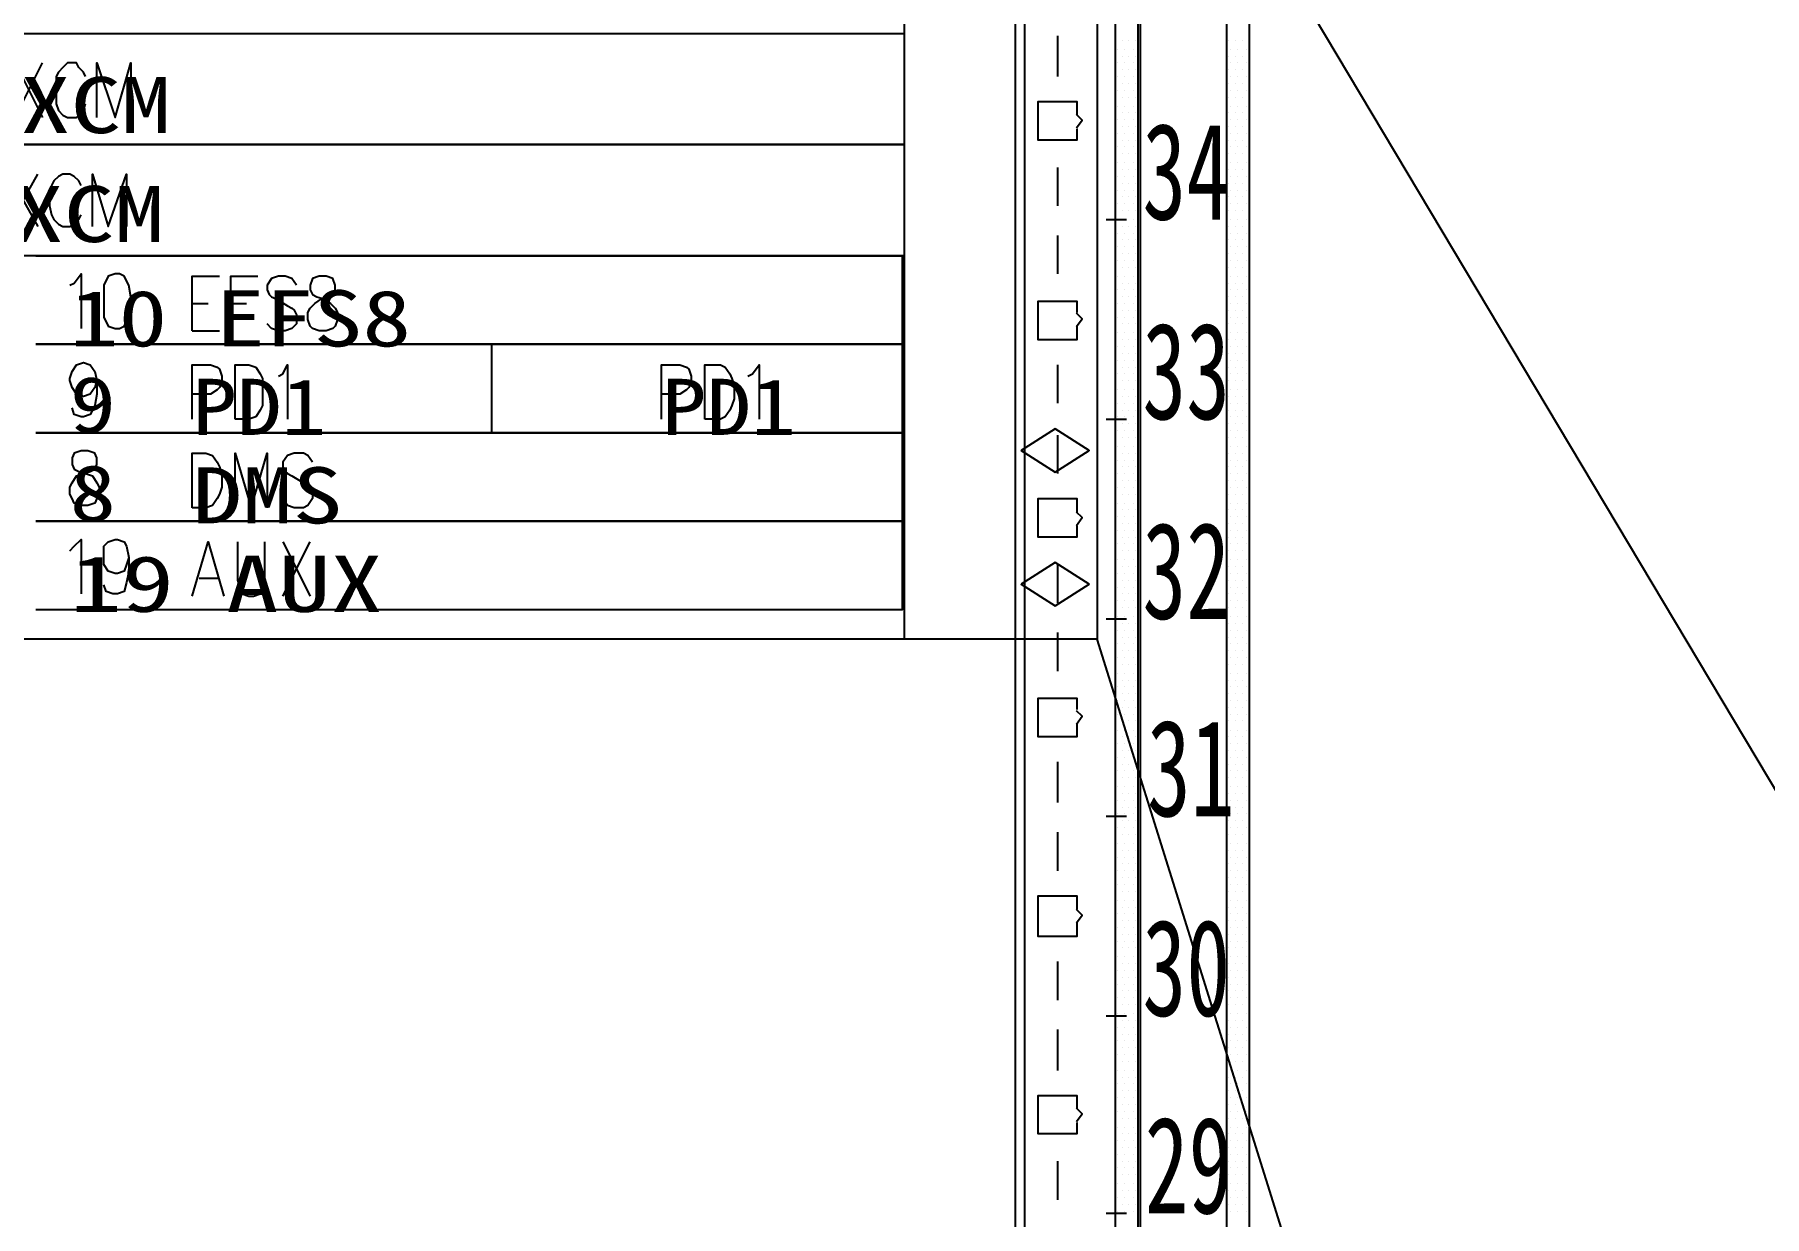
# Model space of a CAD drawing. Header units: metres. Extents: x 17 to 1264, y 17 to 859.
# Drawn here: x 396.8 to 506.6, y 478.7 to 553.8 of the extents above; entities that cross this region are included whole.
import ezdxf

# ---------------------------------------------------------------- set-up
doc = ezdxf.new("R2010")
doc.units = ezdxf.units.M
for name, color, linetype in [('LINES', 7, 'Continuous'), ('POLYLINES', 4, 'Continuous'), ('RECTS', 7, 'Continuous'), ('TEXTS', 3, 'Continuous')]:
    doc.layers.add(name, color=color, linetype=linetype)

msp = doc.modelspace()

# ---------------------------------------------------------------- linework, layer by layer
at = {"layer": 'LINES'}
for p, q in [((459.066, 125.712), (459.066, 721.008)), ((464.25, 578.016), (522.138, 480.96)), ((461.73, 553.68), (461.73, 551.088)), ((465.546, 552.816), (465.546, 552.816)), ((465.834, 553.392), (465.834, 553.392)), ((465.978, 552.816), (465.978, 552.816)), ((466.266, 553.392), (466.266, 553.392)), ((466.554, 552.816), (466.554, 552.816)), ((466.698, 553.392), (466.698, 553.392)), ((472.602, 553.392), (472.602, 553.392)), ((472.746, 552.816), (472.746, 552.816)), ((473.034, 553.392), (473.034, 553.392)), ((473.178, 552.816), (473.178, 552.816)), ((473.466, 553.392), (473.466, 553.392)), ((473.754, 552.816), (473.754, 552.816)), ((395.562, 548.496), (397.29, 551.952)), ((395.562, 551.952), (397.29, 548.496)), ((465.546, 551.952), (465.546, 551.952)), ((465.834, 552.384), (465.834, 552.384)), ((465.834, 551.52), (465.834, 551.52)), ((465.978, 551.952), (465.978, 551.952)), ((466.266, 552.384), (466.266, 552.384)), ((466.266, 551.52), (466.266, 551.52)), ((466.554, 551.952), (466.554, 551.952)), ((466.698, 552.384), (466.698, 552.384)), ((466.698, 551.52), (466.698, 551.52)), ((472.602, 552.384), (472.602, 552.384)), ((472.602, 551.52), (472.602, 551.52)), ((472.746, 551.952), (472.746, 551.952)), ((473.034, 552.384), (473.034, 552.384)), ((473.034, 551.52), (473.034, 551.52)), ((473.178, 551.952), (473.178, 551.952)), ((473.466, 552.384), (473.466, 552.384)), ((473.466, 551.52), (473.466, 551.52)), ((473.754, 551.952), (473.754, 551.952)), ((465.546, 551.088), (465.546, 551.088)), ((465.834, 550.656), (465.834, 550.656)), ((465.978, 551.088), (465.978, 551.088)), ((466.266, 550.656), (466.266, 550.656)), ((466.554, 551.088), (466.554, 551.088)), ((466.698, 550.656), (466.698, 550.656)), ((472.602, 550.656), (472.602, 550.656)), ((472.746, 551.088), (472.746, 551.088)), ((473.034, 550.656), (473.034, 550.656)), ((473.178, 551.088), (473.178, 551.088)), ((473.466, 550.656), (473.466, 550.656)), ((473.754, 551.088), (473.754, 551.088)), ((465.546, 550.224), (465.546, 550.224)), ((465.546, 549.216), (465.546, 549.216)), ((465.834, 549.792), (465.834, 549.792)), ((465.978, 550.224), (465.978, 550.224)), ((465.978, 549.216), (465.978, 549.216)), ((466.266, 549.792), (466.266, 549.792)), ((466.554, 550.224), (466.554, 550.224)), ((466.554, 549.216), (466.554, 549.216)), ((466.698, 549.792), (466.698, 549.792)), ((472.602, 549.792), (472.602, 549.792)), ((472.746, 550.224), (472.746, 550.224)), ((472.746, 549.216), (472.746, 549.216)), ((473.034, 549.792), (473.034, 549.792)), ((473.178, 550.224), (473.178, 550.224)), ((473.178, 549.216), (473.178, 549.216)), ((473.466, 549.792), (473.466, 549.792)), ((473.754, 550.224), (473.754, 550.224)), ((473.754, 549.216), (473.754, 549.216)), ((465.546, 548.352), (465.546, 548.352)), ((465.834, 548.784), (465.834, 548.784)), ((465.978, 548.352), (465.978, 548.352)), ((466.266, 548.784), (466.266, 548.784)), ((466.554, 548.352), (466.554, 548.352)), ((466.698, 548.784), (466.698, 548.784)), ((472.602, 548.784), (472.602, 548.784)), ((472.746, 548.352), (472.746, 548.352)), ((473.034, 548.784), (473.034, 548.784)), ((473.178, 548.352), (473.178, 548.352)), ((473.466, 548.784), (473.466, 548.784)), ((473.754, 548.352), (473.754, 548.352)), ((465.546, 547.488), (465.546, 547.488)), ((465.834, 547.92), (465.834, 547.92)), ((465.834, 547.056), (465.834, 547.056)), ((465.978, 547.488), (465.978, 547.488)), ((466.266, 547.92), (466.266, 547.92)), ((466.266, 547.056), (466.266, 547.056)), ((466.554, 547.488), (466.554, 547.488)), ((466.698, 547.92), (466.698, 547.92)), ((466.698, 547.056), (466.698, 547.056)), ((472.602, 547.92), (472.602, 547.92)), ((472.602, 547.056), (472.602, 547.056)), ((472.746, 547.488), (472.746, 547.488)), ((473.034, 547.92), (473.034, 547.92)), ((473.034, 547.056), (473.034, 547.056)), ((473.178, 547.488), (473.178, 547.488)), ((473.466, 547.92), (473.466, 547.92)), ((473.466, 547.056), (473.466, 547.056)), ((473.754, 547.488), (473.754, 547.488)), ((465.546, 546.624), (465.546, 546.624)), ((465.834, 546.192), (465.834, 546.192)), ((465.978, 546.624), (465.978, 546.624)), ((466.266, 546.192), (466.266, 546.192)), ((466.554, 546.624), (466.554, 546.624)), ((466.698, 546.192), (466.698, 546.192)), ((472.602, 546.192), (472.602, 546.192)), ((472.746, 546.624), (472.746, 546.624)), ((473.034, 546.192), (473.034, 546.192)), ((473.178, 546.624), (473.178, 546.624)), ((473.466, 546.192), (473.466, 546.192)), ((473.754, 546.624), (473.754, 546.624)), ((395.13, 541.584), (397.002, 544.896)), ((395.13, 544.896), (397.002, 541.584)), ((461.73, 545.328), (461.73, 542.88)), ((465.546, 545.616), (465.546, 545.616)), ((465.834, 545.184), (465.834, 545.184)), ((465.978, 545.616), (465.978, 545.616)), ((466.266, 545.184), (466.266, 545.184)), ((466.554, 545.616), (466.554, 545.616)), ((466.698, 545.184), (466.698, 545.184)), ((472.602, 545.184), (472.602, 545.184)), ((472.746, 545.616), (472.746, 545.616)), ((473.034, 545.184), (473.034, 545.184)), ((473.178, 545.616), (473.178, 545.616)), ((473.466, 545.184), (473.466, 545.184)), ((473.754, 545.616), (473.754, 545.616)), ((465.546, 544.752), (465.546, 544.752)), ((465.546, 543.888), (465.546, 543.888)), ((465.834, 544.32), (465.834, 544.32)), ((465.978, 544.752), (465.978, 544.752)), ((465.978, 543.888), (465.978, 543.888)), ((466.266, 544.32), (466.266, 544.32)), ((466.554, 544.752), (466.554, 544.752)), ((466.554, 543.888), (466.554, 543.888)), ((466.698, 544.32), (466.698, 544.32)), ((472.602, 544.32), (472.602, 544.32)), ((472.746, 544.752), (472.746, 544.752)), ((472.746, 543.888), (472.746, 543.888)), ((473.034, 544.32), (473.034, 544.32)), ((473.178, 544.752), (473.178, 544.752)), ((473.178, 543.888), (473.178, 543.888)), ((473.466, 544.32), (473.466, 544.32)), ((473.754, 544.752), (473.754, 544.752)), ((473.754, 543.888), (473.754, 543.888)), ((465.546, 543.024), (465.546, 543.024)), ((465.834, 543.456), (465.834, 543.456)), ((465.834, 542.592), (465.834, 542.592)), ((465.978, 543.024), (465.978, 543.024)), ((466.266, 543.456), (466.266, 543.456)), ((466.266, 542.592), (466.266, 542.592)), ((466.554, 543.024), (466.554, 543.024)), ((466.698, 543.456), (466.698, 543.456)), ((466.698, 542.592), (466.698, 542.592)), ((472.602, 543.456), (472.602, 543.456)), ((472.602, 542.592), (472.602, 542.592)), ((472.746, 543.024), (472.746, 543.024)), ((473.034, 543.456), (473.034, 543.456)), ((473.034, 542.592), (473.034, 542.592)), ((473.178, 543.024), (473.178, 543.024)), ((473.466, 543.456), (473.466, 543.456)), ((473.466, 542.592), (473.466, 542.592)), ((473.754, 543.024), (473.754, 543.024)), ((464.826, 542.016), (466.122, 542.016)), ((464.826, 542.016), (466.122, 542.016)), ((464.826, 542.016), (466.122, 542.016)), ((464.826, 542.016), (466.122, 542.016)), ((465.546, 542.016), (465.546, 542.016)), ((465.834, 541.584), (465.834, 541.584)), ((465.978, 542.016), (465.978, 542.016)), ((466.266, 541.584), (466.266, 541.584)), ((466.554, 542.016), (466.554, 542.016)), ((466.698, 541.584), (466.698, 541.584)), ((472.602, 541.584), (472.602, 541.584)), ((472.746, 542.016), (472.746, 542.016)), ((473.034, 541.584), (473.034, 541.584)), ((473.178, 542.016), (473.178, 542.016)), ((473.466, 541.584), (473.466, 541.584)), ((473.754, 542.016), (473.754, 542.016)), ((461.73, 541.008), (461.73, 538.56)), ((465.546, 541.152), (465.546, 541.152)), ((465.834, 540.72), (465.834, 540.72)), ((465.978, 541.152), (465.978, 541.152)), ((466.266, 540.72), (466.266, 540.72)), ((466.554, 541.152), (466.554, 541.152)), ((466.698, 540.72), (466.698, 540.72)), ((472.602, 540.72), (472.602, 540.72)), ((472.746, 541.152), (472.746, 541.152)), ((473.034, 540.72), (473.034, 540.72)), ((473.178, 541.152), (473.178, 541.152)), ((473.466, 540.72), (473.466, 540.72)), ((473.754, 541.152), (473.754, 541.152)), ((465.546, 540.288), (465.546, 540.288)), ((465.546, 539.424), (465.546, 539.424)), ((465.834, 539.856), (465.834, 539.856)), ((465.978, 540.288), (465.978, 540.288)), ((465.978, 539.424), (465.978, 539.424)), ((466.266, 539.856), (466.266, 539.856)), ((466.554, 540.288), (466.554, 540.288)), ((466.554, 539.424), (466.554, 539.424)), ((466.698, 539.856), (466.698, 539.856)), ((472.602, 539.856), (472.602, 539.856)), ((472.746, 540.288), (472.746, 540.288)), ((472.746, 539.424), (472.746, 539.424)), ((473.034, 539.856), (473.034, 539.856)), ((473.178, 540.288), (473.178, 540.288)), ((473.178, 539.424), (473.178, 539.424)), ((473.466, 539.856), (473.466, 539.856)), ((473.754, 540.288), (473.754, 540.288)), ((473.754, 539.424), (473.754, 539.424)), ((465.546, 538.416), (465.546, 538.416)), ((465.834, 538.992), (465.834, 538.992)), ((465.978, 538.416), (465.978, 538.416)), ((466.266, 538.992), (466.266, 538.992)), ((466.554, 538.416), (466.554, 538.416)), ((466.698, 538.992), (466.698, 538.992)), ((472.602, 538.992), (472.602, 538.992)), ((472.746, 538.416), (472.746, 538.416)), ((473.034, 538.992), (473.034, 538.992)), ((473.178, 538.416), (473.178, 538.416)), ((473.466, 538.992), (473.466, 538.992)), ((473.754, 538.416), (473.754, 538.416)), ((465.546, 537.552), (465.546, 537.552)), ((465.834, 537.984), (465.834, 537.984)), ((465.834, 537.12), (465.834, 537.12)), ((465.978, 537.552), (465.978, 537.552)), ((466.266, 537.984), (466.266, 537.984)), ((466.266, 537.12), (466.266, 537.12)), ((466.554, 537.552), (466.554, 537.552)), ((466.698, 537.984), (466.698, 537.984)), ((466.698, 537.12), (466.698, 537.12)), ((472.602, 537.984), (472.602, 537.984)), ((472.602, 537.12), (472.602, 537.12)), ((472.746, 537.552), (472.746, 537.552)), ((473.034, 537.984), (473.034, 537.984)), ((473.034, 537.12), (473.034, 537.12)), ((473.178, 537.552), (473.178, 537.552)), ((473.466, 537.984), (473.466, 537.984)), ((473.466, 537.12), (473.466, 537.12)), ((473.754, 537.552), (473.754, 537.552)), ((406.794, 536.688), (407.802, 536.688)), ((409.242, 536.688), (410.25, 536.688)), ((465.546, 536.688), (465.546, 536.688)), ((465.834, 536.256), (465.834, 536.256)), ((465.978, 536.688), (465.978, 536.688)), ((466.266, 536.256), (466.266, 536.256)), ((466.554, 536.688), (466.554, 536.688)), ((466.698, 536.256), (466.698, 536.256)), ((472.602, 536.256), (472.602, 536.256)), ((472.746, 536.688), (472.746, 536.688)), ((473.034, 536.256), (473.034, 536.256)), ((473.178, 536.688), (473.178, 536.688)), ((473.466, 536.256), (473.466, 536.256)), ((473.754, 536.688), (473.754, 536.688)), ((406.794, 534.96), (408.522, 534.96)), ((465.546, 535.824), (465.546, 535.824)), ((465.834, 535.392), (465.834, 535.392)), ((465.978, 535.824), (465.978, 535.824)), ((466.266, 535.392), (466.266, 535.392)), ((466.554, 535.824), (466.554, 535.824)), ((466.698, 535.392), (466.698, 535.392)), ((472.602, 535.392), (472.602, 535.392)), ((472.746, 535.824), (472.746, 535.824)), ((473.034, 535.392), (473.034, 535.392)), ((473.178, 535.824), (473.178, 535.824)), ((473.466, 535.392), (473.466, 535.392)), ((473.754, 535.824), (473.754, 535.824)), ((425.802, 534.096), (425.802, 528.48)), ((465.546, 534.816), (465.546, 534.816)), ((465.546, 533.952), (465.546, 533.952)), ((465.834, 534.384), (465.834, 534.384)), ((465.978, 534.816), (465.978, 534.816)), ((465.978, 533.952), (465.978, 533.952)), ((466.266, 534.384), (466.266, 534.384)), ((466.554, 534.816), (466.554, 534.816)), ((466.554, 533.952), (466.554, 533.952)), ((466.698, 534.384), (466.698, 534.384)), ((472.602, 534.384), (472.602, 534.384)), ((472.746, 534.816), (472.746, 534.816)), ((472.746, 533.952), (472.746, 533.952)), ((473.034, 534.384), (473.034, 534.384)), ((473.178, 534.816), (473.178, 534.816)), ((473.178, 533.952), (473.178, 533.952)), ((473.466, 534.384), (473.466, 534.384)), ((473.754, 534.816), (473.754, 534.816)), ((473.754, 533.952), (473.754, 533.952)), ((461.73, 532.8), (461.73, 530.352)), ((465.546, 533.088), (465.546, 533.088)), ((465.834, 533.52), (465.834, 533.52)), ((465.978, 533.088), (465.978, 533.088)), ((466.266, 533.52), (466.266, 533.52)), ((466.554, 533.088), (466.554, 533.088)), ((466.698, 533.52), (466.698, 533.52)), ((472.602, 533.52), (472.602, 533.52)), ((472.746, 533.088), (472.746, 533.088)), ((473.034, 533.52), (473.034, 533.52)), ((473.178, 533.088), (473.178, 533.088)), ((473.466, 533.52), (473.466, 533.52)), ((473.754, 533.088), (473.754, 533.088)), ((465.546, 532.224), (465.546, 532.224)), ((465.834, 532.656), (465.834, 532.656)), ((465.834, 531.792), (465.834, 531.792)), ((465.978, 532.224), (465.978, 532.224)), ((466.266, 532.656), (466.266, 532.656)), ((466.266, 531.792), (466.266, 531.792)), ((466.554, 532.224), (466.554, 532.224)), ((466.698, 532.656), (466.698, 532.656)), ((466.698, 531.792), (466.698, 531.792)), ((472.602, 532.656), (472.602, 532.656)), ((472.602, 531.792), (472.602, 531.792)), ((472.746, 532.224), (472.746, 532.224)), ((473.034, 532.656), (473.034, 532.656)), ((473.034, 531.792), (473.034, 531.792)), ((473.178, 532.224), (473.178, 532.224)), ((473.466, 532.656), (473.466, 532.656)), ((473.466, 531.792), (473.466, 531.792)), ((473.754, 532.224), (473.754, 532.224)), ((465.546, 531.216), (465.546, 531.216)), ((465.834, 530.784), (465.834, 530.784)), ((465.978, 531.216), (465.978, 531.216)), ((466.266, 530.784), (466.266, 530.784)), ((466.554, 531.216), (466.554, 531.216)), ((466.698, 530.784), (466.698, 530.784)), ((472.602, 530.784), (472.602, 530.784)), ((472.746, 531.216), (472.746, 531.216)), ((473.034, 530.784), (473.034, 530.784)), ((473.178, 531.216), (473.178, 531.216)), ((473.466, 530.784), (473.466, 530.784)), ((473.754, 531.216), (473.754, 531.216)), ((465.546, 530.352), (465.546, 530.352)), ((465.546, 529.488), (465.546, 529.488)), ((465.834, 529.92), (465.834, 529.92)), ((465.978, 530.352), (465.978, 530.352)), ((465.978, 529.488), (465.978, 529.488)), ((466.266, 529.92), (466.266, 529.92)), ((466.554, 530.352), (466.554, 530.352)), ((466.554, 529.488), (466.554, 529.488)), ((466.698, 529.92), (466.698, 529.92)), ((472.602, 529.92), (472.602, 529.92)), ((472.746, 530.352), (472.746, 530.352)), ((472.746, 529.488), (472.746, 529.488)), ((473.034, 529.92), (473.034, 529.92)), ((473.178, 530.352), (473.178, 530.352)), ((473.178, 529.488), (473.178, 529.488)), ((473.466, 529.92), (473.466, 529.92)), ((473.754, 530.352), (473.754, 530.352)), ((473.754, 529.488), (473.754, 529.488)), ((461.73, 528.336), (461.73, 525.888)), ((464.826, 529.344), (466.122, 529.344)), ((464.826, 529.344), (466.122, 529.344)), ((464.826, 529.344), (466.122, 529.344)), ((464.826, 529.344), (466.122, 529.344)), ((465.546, 528.624), (465.546, 528.624)), ((465.834, 529.056), (465.834, 529.056)), ((465.978, 528.624), (465.978, 528.624)), ((466.266, 529.056), (466.266, 529.056)), ((466.554, 528.624), (466.554, 528.624)), ((466.698, 529.056), (466.698, 529.056)), ((472.602, 529.056), (472.602, 529.056)), ((472.746, 528.624), (472.746, 528.624)), ((473.034, 529.056), (473.034, 529.056)), ((473.178, 528.624), (473.178, 528.624)), ((473.466, 529.056), (473.466, 529.056)), ((473.754, 528.624), (473.754, 528.624)), ((465.546, 527.616), (465.546, 527.616)), ((465.834, 528.192), (465.834, 528.192)), ((465.978, 527.616), (465.978, 527.616)), ((466.266, 528.192), (466.266, 528.192)), ((466.554, 527.616), (466.554, 527.616)), ((466.698, 528.192), (466.698, 528.192)), ((472.602, 528.192), (472.602, 528.192)), ((472.746, 527.616), (472.746, 527.616)), ((473.034, 528.192), (473.034, 528.192)), ((473.178, 527.616), (473.178, 527.616)), ((473.466, 528.192), (473.466, 528.192)), ((473.754, 527.616), (473.754, 527.616)), ((465.546, 526.752), (465.546, 526.752)), ((465.834, 527.184), (465.834, 527.184)), ((465.834, 526.32), (465.834, 526.32)), ((465.978, 526.752), (465.978, 526.752)), ((466.266, 527.184), (466.266, 527.184)), ((466.266, 526.32), (466.266, 526.32)), ((466.554, 526.752), (466.554, 526.752)), ((466.698, 527.184), (466.698, 527.184)), ((466.698, 526.32), (466.698, 526.32)), ((472.602, 527.184), (472.602, 527.184)), ((472.602, 526.32), (472.602, 526.32)), ((472.746, 526.752), (472.746, 526.752)), ((473.034, 527.184), (473.034, 527.184)), ((473.034, 526.32), (473.034, 526.32)), ((473.178, 526.752), (473.178, 526.752)), ((473.466, 527.184), (473.466, 527.184)), ((473.466, 526.32), (473.466, 526.32)), ((473.754, 526.752), (473.754, 526.752)), ((465.546, 525.888), (465.546, 525.888)), ((465.546, 525.024), (465.546, 525.024)), ((465.834, 525.456), (465.834, 525.456)), ((465.978, 525.888), (465.978, 525.888)), ((465.978, 525.024), (465.978, 525.024)), ((466.266, 525.456), (466.266, 525.456)), ((466.554, 525.888), (466.554, 525.888)), ((466.554, 525.024), (466.554, 525.024)), ((466.698, 525.456), (466.698, 525.456)), ((472.602, 525.456), (472.602, 525.456)), ((472.746, 525.888), (472.746, 525.888)), ((472.746, 525.024), (472.746, 525.024)), ((473.034, 525.456), (473.034, 525.456)), ((473.178, 525.888), (473.178, 525.888)), ((473.178, 525.024), (473.178, 525.024)), ((473.466, 525.456), (473.466, 525.456)), ((473.754, 525.888), (473.754, 525.888)), ((473.754, 525.024), (473.754, 525.024)), ((465.546, 524.016), (465.546, 524.016)), ((465.834, 524.592), (465.834, 524.592)), ((465.978, 524.016), (465.978, 524.016)), ((466.266, 524.592), (466.266, 524.592)), ((466.554, 524.016), (466.554, 524.016)), ((466.698, 524.592), (466.698, 524.592)), ((472.602, 524.592), (472.602, 524.592)), ((472.746, 524.016), (472.746, 524.016)), ((473.034, 524.592), (473.034, 524.592)), ((473.178, 524.016), (473.178, 524.016)), ((473.466, 524.592), (473.466, 524.592)), ((473.754, 524.016), (473.754, 524.016)), ((465.546, 523.152), (465.546, 523.152)), ((465.834, 523.584), (465.834, 523.584)), ((465.978, 523.152), (465.978, 523.152)), ((466.266, 523.584), (466.266, 523.584)), ((466.554, 523.152), (466.554, 523.152)), ((466.698, 523.584), (466.698, 523.584)), ((472.602, 523.584), (472.602, 523.584)), ((472.746, 523.152), (472.746, 523.152)), ((473.034, 523.584), (473.034, 523.584)), ((473.178, 523.152), (473.178, 523.152)), ((473.466, 523.584), (473.466, 523.584)), ((473.754, 523.152), (473.754, 523.152)), ((465.546, 522.288), (465.546, 522.288)), ((465.834, 522.72), (465.834, 522.72)), ((465.834, 521.856), (465.834, 521.856)), ((465.978, 522.288), (465.978, 522.288)), ((466.266, 522.72), (466.266, 522.72)), ((466.266, 521.856), (466.266, 521.856)), ((466.554, 522.288), (466.554, 522.288)), ((466.698, 522.72), (466.698, 522.72)), ((466.698, 521.856), (466.698, 521.856)), ((472.602, 522.72), (472.602, 522.72)), ((472.602, 521.856), (472.602, 521.856)), ((472.746, 522.288), (472.746, 522.288)), ((473.034, 522.72), (473.034, 522.72)), ((473.034, 521.856), (473.034, 521.856)), ((473.178, 522.288), (473.178, 522.288)), ((473.466, 522.72), (473.466, 522.72)), ((473.466, 521.856), (473.466, 521.856)), ((473.754, 522.288), (473.754, 522.288)), ((412.554, 518.112), (414.282, 521.568)), ((412.554, 521.568), (414.282, 518.112)), ((465.546, 521.424), (465.546, 521.424)), ((465.834, 520.992), (465.834, 520.992)), ((465.978, 521.424), (465.978, 521.424)), ((466.266, 520.992), (466.266, 520.992)), ((466.554, 521.424), (466.554, 521.424)), ((466.698, 520.992), (466.698, 520.992)), ((472.602, 520.992), (472.602, 520.992)), ((472.746, 521.424), (472.746, 521.424)), ((473.034, 520.992), (473.034, 520.992)), ((473.178, 521.424), (473.178, 521.424)), ((473.466, 520.992), (473.466, 520.992)), ((473.754, 521.424), (473.754, 521.424)), ((461.73, 520.128), (461.73, 517.68)), ((465.546, 520.416), (465.546, 520.416)), ((465.546, 519.552), (465.546, 519.552)), ((465.834, 519.984), (465.834, 519.984)), ((465.978, 520.416), (465.978, 520.416)), ((465.978, 519.552), (465.978, 519.552)), ((466.266, 519.984), (466.266, 519.984)), ((466.554, 520.416), (466.554, 520.416)), ((466.554, 519.552), (466.554, 519.552)), ((466.698, 519.984), (466.698, 519.984)), ((472.602, 519.984), (472.602, 519.984)), ((472.746, 520.416), (472.746, 520.416)), ((472.746, 519.552), (472.746, 519.552)), ((473.034, 519.984), (473.034, 519.984)), ((473.178, 520.416), (473.178, 520.416)), ((473.178, 519.552), (473.178, 519.552)), ((473.466, 519.984), (473.466, 519.984)), ((473.754, 520.416), (473.754, 520.416)), ((473.754, 519.552), (473.754, 519.552)), ((407.226, 519.264), (408.522, 519.264)), ((465.546, 518.688), (465.546, 518.688)), ((465.834, 519.12), (465.834, 519.12)), ((465.978, 518.688), (465.978, 518.688)), ((466.266, 519.12), (466.266, 519.12)), ((466.554, 518.688), (466.554, 518.688)), ((466.698, 519.12), (466.698, 519.12)), ((472.602, 519.12), (472.602, 519.12)), ((472.746, 518.688), (472.746, 518.688)), ((473.034, 519.12), (473.034, 519.12)), ((473.178, 518.688), (473.178, 518.688)), ((473.466, 519.12), (473.466, 519.12)), ((473.754, 518.688), (473.754, 518.688)), ((465.546, 517.824), (465.546, 517.824)), ((465.834, 518.256), (465.834, 518.256)), ((465.834, 517.392), (465.834, 517.392)), ((465.978, 517.824), (465.978, 517.824)), ((466.266, 518.256), (466.266, 518.256)), ((466.266, 517.392), (466.266, 517.392)), ((466.554, 517.824), (466.554, 517.824)), ((466.698, 518.256), (466.698, 518.256)), ((466.698, 517.392), (466.698, 517.392)), ((472.602, 518.256), (472.602, 518.256)), ((472.602, 517.392), (472.602, 517.392)), ((472.746, 517.824), (472.746, 517.824)), ((473.034, 518.256), (473.034, 518.256)), ((473.034, 517.392), (473.034, 517.392)), ((473.178, 517.824), (473.178, 517.824)), ((473.466, 518.256), (473.466, 518.256)), ((473.466, 517.392), (473.466, 517.392)), ((473.754, 517.824), (473.754, 517.824)), ((464.826, 516.672), (466.122, 516.672)), ((464.826, 516.672), (466.122, 516.672)), ((464.826, 516.672), (466.122, 516.672)), ((464.826, 516.672), (466.122, 516.672)), ((465.546, 516.816), (465.546, 516.816)), ((465.834, 516.384), (465.834, 516.384)), ((465.978, 516.816), (465.978, 516.816)), ((466.266, 516.384), (466.266, 516.384)), ((466.554, 516.816), (466.554, 516.816)), ((466.698, 516.384), (466.698, 516.384)), ((472.602, 516.384), (472.602, 516.384)), ((472.746, 516.816), (472.746, 516.816)), ((473.034, 516.384), (473.034, 516.384)), ((473.178, 516.816), (473.178, 516.816)), ((473.466, 516.384), (473.466, 516.384)), ((473.754, 516.816), (473.754, 516.816)), ((461.73, 515.808), (461.73, 513.36)), ((522.138, 330.624), (464.25, 515.376)), ((465.546, 515.952), (465.546, 515.952)), ((465.834, 515.52), (465.834, 515.52)), ((465.978, 515.952), (465.978, 515.952)), ((466.266, 515.52), (466.266, 515.52)), ((466.554, 515.952), (466.554, 515.952)), ((466.698, 515.52), (466.698, 515.52)), ((472.602, 515.52), (472.602, 515.52)), ((472.746, 515.952), (472.746, 515.952)), ((473.034, 515.52), (473.034, 515.52)), ((473.178, 515.952), (473.178, 515.952)), ((473.466, 515.52), (473.466, 515.52)), ((473.754, 515.952), (473.754, 515.952)), ((465.546, 515.088), (465.546, 515.088)), ((465.546, 514.224), (465.546, 514.224)), ((465.834, 514.656), (465.834, 514.656)), ((465.978, 515.088), (465.978, 515.088)), ((465.978, 514.224), (465.978, 514.224)), ((466.266, 514.656), (466.266, 514.656)), ((466.554, 515.088), (466.554, 515.088)), ((466.554, 514.224), (466.554, 514.224)), ((466.698, 514.656), (466.698, 514.656)), ((472.602, 514.656), (472.602, 514.656)), ((472.746, 515.088), (472.746, 515.088)), ((472.746, 514.224), (472.746, 514.224)), ((473.034, 514.656), (473.034, 514.656)), ((473.178, 515.088), (473.178, 515.088)), ((473.178, 514.224), (473.178, 514.224)), ((473.466, 514.656), (473.466, 514.656)), ((473.754, 515.088), (473.754, 515.088)), ((473.754, 514.224), (473.754, 514.224)), ((465.546, 513.216), (465.546, 513.216)), ((465.834, 513.792), (465.834, 513.792)), ((465.978, 513.216), (465.978, 513.216)), ((466.266, 513.792), (466.266, 513.792)), ((466.554, 513.216), (466.554, 513.216)), ((466.698, 513.792), (466.698, 513.792)), ((472.602, 513.792), (472.602, 513.792)), ((472.746, 513.216), (472.746, 513.216)), ((473.034, 513.792), (473.034, 513.792)), ((473.178, 513.216), (473.178, 513.216)), ((473.466, 513.792), (473.466, 513.792)), ((473.754, 513.216), (473.754, 513.216)), ((465.546, 512.352), (465.546, 512.352)), ((465.834, 512.784), (465.834, 512.784)), ((465.834, 511.92), (465.834, 511.92)), ((465.978, 512.352), (465.978, 512.352)), ((466.266, 512.784), (466.266, 512.784)), ((466.266, 511.92), (466.266, 511.92)), ((466.554, 512.352), (466.554, 512.352)), ((466.698, 512.784), (466.698, 512.784)), ((466.698, 511.92), (466.698, 511.92)), ((472.602, 512.784), (472.602, 512.784)), ((472.602, 511.92), (472.602, 511.92)), ((472.746, 512.352), (472.746, 512.352)), ((473.034, 512.784), (473.034, 512.784)), ((473.034, 511.92), (473.034, 511.92)), ((473.178, 512.352), (473.178, 512.352)), ((473.466, 512.784), (473.466, 512.784)), ((473.466, 511.92), (473.466, 511.92)), ((473.754, 512.352), (473.754, 512.352)), ((465.546, 511.488), (465.546, 511.488)), ((465.834, 511.056), (465.834, 511.056)), ((465.978, 511.488), (465.978, 511.488)), ((466.266, 511.056), (466.266, 511.056)), ((466.554, 511.488), (466.554, 511.488)), ((466.698, 511.056), (466.698, 511.056)), ((472.602, 511.056), (472.602, 511.056)), ((472.746, 511.488), (472.746, 511.488)), ((473.034, 511.056), (473.034, 511.056)), ((473.178, 511.488), (473.178, 511.488)), ((473.466, 511.056), (473.466, 511.056)), ((473.754, 511.488), (473.754, 511.488)), ((465.546, 510.624), (465.546, 510.624)), ((465.834, 510.192), (465.834, 510.192)), ((465.978, 510.624), (465.978, 510.624)), ((466.266, 510.192), (466.266, 510.192)), ((466.554, 510.624), (466.554, 510.624)), ((466.698, 510.192), (466.698, 510.192)), ((472.602, 510.192), (472.602, 510.192)), ((472.746, 510.624), (472.746, 510.624)), ((473.034, 510.192), (473.034, 510.192)), ((473.178, 510.624), (473.178, 510.624)), ((473.466, 510.192), (473.466, 510.192)), ((473.754, 510.624), (473.754, 510.624)), ((465.546, 509.616), (465.546, 509.616)), ((465.546, 508.752), (465.546, 508.752)), ((465.834, 509.184), (465.834, 509.184)), ((465.978, 509.616), (465.978, 509.616)), ((465.978, 508.752), (465.978, 508.752)), ((466.266, 509.184), (466.266, 509.184)), ((466.554, 509.616), (466.554, 509.616)), ((466.554, 508.752), (466.554, 508.752)), ((466.698, 509.184), (466.698, 509.184)), ((472.602, 509.184), (472.602, 509.184)), ((472.746, 509.616), (472.746, 509.616)), ((472.746, 508.752), (472.746, 508.752)), ((473.034, 509.184), (473.034, 509.184)), ((473.178, 509.616), (473.178, 509.616)), ((473.178, 508.752), (473.178, 508.752)), ((473.466, 509.184), (473.466, 509.184)), ((473.754, 509.616), (473.754, 509.616)), ((473.754, 508.752), (473.754, 508.752)), ((461.73, 507.6), (461.73, 505.008)), ((465.546, 507.888), (465.546, 507.888)), ((465.834, 508.32), (465.834, 508.32)), ((465.834, 507.456), (465.834, 507.456)), ((465.978, 507.888), (465.978, 507.888)), ((466.266, 508.32), (466.266, 508.32)), ((466.266, 507.456), (466.266, 507.456)), ((466.554, 507.888), (466.554, 507.888)), ((466.698, 508.32), (466.698, 508.32)), ((466.698, 507.456), (466.698, 507.456)), ((472.602, 508.32), (472.602, 508.32)), ((472.602, 507.456), (472.602, 507.456)), ((472.746, 507.888), (472.746, 507.888)), ((473.034, 508.32), (473.034, 508.32)), ((473.034, 507.456), (473.034, 507.456)), ((473.178, 507.888), (473.178, 507.888)), ((473.466, 508.32), (473.466, 508.32)), ((473.466, 507.456), (473.466, 507.456)), ((473.754, 507.888), (473.754, 507.888)), ((465.546, 507.024), (465.546, 507.024)), ((465.834, 506.592), (465.834, 506.592)), ((465.978, 507.024), (465.978, 507.024)), ((466.266, 506.592), (466.266, 506.592)), ((466.554, 507.024), (466.554, 507.024)), ((466.698, 506.592), (466.698, 506.592)), ((472.602, 506.592), (472.602, 506.592)), ((472.746, 507.024), (472.746, 507.024)), ((473.034, 506.592), (473.034, 506.592)), ((473.178, 507.024), (473.178, 507.024)), ((473.466, 506.592), (473.466, 506.592)), ((473.754, 507.024), (473.754, 507.024)), ((465.546, 506.016), (465.546, 506.016)), ((465.834, 505.584), (465.834, 505.584)), ((465.978, 506.016), (465.978, 506.016)), ((466.266, 505.584), (466.266, 505.584)), ((466.554, 506.016), (466.554, 506.016)), ((466.698, 505.584), (466.698, 505.584)), ((472.602, 505.584), (472.602, 505.584)), ((472.746, 506.016), (472.746, 506.016)), ((473.034, 505.584), (473.034, 505.584)), ((473.178, 506.016), (473.178, 506.016)), ((473.466, 505.584), (473.466, 505.584)), ((473.754, 506.016), (473.754, 506.016)), ((465.546, 505.152), (465.546, 505.152)), ((465.546, 504.288), (465.546, 504.288)), ((465.834, 504.72), (465.834, 504.72)), ((465.978, 505.152), (465.978, 505.152)), ((465.978, 504.288), (465.978, 504.288)), ((466.266, 504.72), (466.266, 504.72)), ((466.554, 505.152), (466.554, 505.152)), ((466.554, 504.288), (466.554, 504.288)), ((466.698, 504.72), (466.698, 504.72)), ((472.602, 504.72), (472.602, 504.72)), ((472.746, 505.152), (472.746, 505.152)), ((472.746, 504.288), (472.746, 504.288)), ((473.034, 504.72), (473.034, 504.72)), ((473.178, 505.152), (473.178, 505.152)), ((473.178, 504.288), (473.178, 504.288)), ((473.466, 504.72), (473.466, 504.72)), ((473.754, 505.152), (473.754, 505.152)), ((473.754, 504.288), (473.754, 504.288)), ((461.73, 503.136), (461.73, 500.688)), ((464.826, 504.144), (466.122, 504.144)), ((464.826, 504.144), (466.122, 504.144)), ((464.826, 504.144), (466.122, 504.144)), ((464.826, 504.144), (466.122, 504.144)), ((465.546, 503.424), (465.546, 503.424)), ((465.834, 503.856), (465.834, 503.856)), ((465.978, 503.424), (465.978, 503.424)), ((466.266, 503.856), (466.266, 503.856)), ((466.554, 503.424), (466.554, 503.424)), ((466.698, 503.856), (466.698, 503.856)), ((472.602, 503.856), (472.602, 503.856)), ((472.746, 503.424), (472.746, 503.424)), ((473.034, 503.856), (473.034, 503.856)), ((473.178, 503.424), (473.178, 503.424)), ((473.466, 503.856), (473.466, 503.856)), ((473.754, 503.424), (473.754, 503.424)), ((465.546, 502.416), (465.546, 502.416)), ((465.834, 502.992), (465.834, 502.992)), ((465.834, 501.984), (465.834, 501.984)), ((465.978, 502.416), (465.978, 502.416)), ((466.266, 502.992), (466.266, 502.992)), ((466.266, 501.984), (466.266, 501.984)), ((466.554, 502.416), (466.554, 502.416)), ((466.698, 502.992), (466.698, 502.992)), ((466.698, 501.984), (466.698, 501.984)), ((472.602, 502.992), (472.602, 502.992)), ((472.602, 501.984), (472.602, 501.984)), ((472.746, 502.416), (472.746, 502.416)), ((473.034, 502.992), (473.034, 502.992)), ((473.034, 501.984), (473.034, 501.984)), ((473.178, 502.416), (473.178, 502.416)), ((473.466, 502.992), (473.466, 502.992)), ((473.466, 501.984), (473.466, 501.984)), ((473.754, 502.416), (473.754, 502.416)), ((465.546, 501.552), (465.546, 501.552)), ((465.834, 501.12), (465.834, 501.12)), ((465.978, 501.552), (465.978, 501.552)), ((466.266, 501.12), (466.266, 501.12)), ((466.554, 501.552), (466.554, 501.552)), ((466.698, 501.12), (466.698, 501.12)), ((472.602, 501.12), (472.602, 501.12)), ((472.746, 501.552), (472.746, 501.552)), ((473.034, 501.12), (473.034, 501.12)), ((473.178, 501.552), (473.178, 501.552)), ((473.466, 501.12), (473.466, 501.12)), ((473.754, 501.552), (473.754, 501.552)), ((465.546, 500.688), (465.546, 500.688)), ((465.546, 499.824), (465.546, 499.824)), ((465.834, 500.256), (465.834, 500.256)), ((465.978, 500.688), (465.978, 500.688)), ((465.978, 499.824), (465.978, 499.824)), ((466.266, 500.256), (466.266, 500.256)), ((466.554, 500.688), (466.554, 500.688)), ((466.554, 499.824), (466.554, 499.824)), ((466.698, 500.256), (466.698, 500.256)), ((472.602, 500.256), (472.602, 500.256)), ((472.746, 500.688), (472.746, 500.688)), ((472.746, 499.824), (472.746, 499.824)), ((473.034, 500.256), (473.034, 500.256)), ((473.178, 500.688), (473.178, 500.688)), ((473.178, 499.824), (473.178, 499.824)), ((473.466, 500.256), (473.466, 500.256)), ((473.754, 500.688), (473.754, 500.688)), ((473.754, 499.824), (473.754, 499.824)), ((465.546, 498.816), (465.546, 498.816)), ((465.834, 499.392), (465.834, 499.392)), ((465.978, 498.816), (465.978, 498.816)), ((466.266, 499.392), (466.266, 499.392)), ((466.554, 498.816), (466.554, 498.816)), ((466.698, 499.392), (466.698, 499.392)), ((472.602, 499.392), (472.602, 499.392)), ((472.746, 498.816), (472.746, 498.816)), ((473.034, 499.392), (473.034, 499.392)), ((473.178, 498.816), (473.178, 498.816)), ((473.466, 499.392), (473.466, 499.392)), ((473.754, 498.816), (473.754, 498.816)), ((465.546, 497.952), (465.546, 497.952)), ((465.834, 498.384), (465.834, 498.384)), ((465.978, 497.952), (465.978, 497.952)), ((466.266, 498.384), (466.266, 498.384)), ((466.554, 497.952), (466.554, 497.952)), ((466.698, 498.384), (466.698, 498.384)), ((472.602, 498.384), (472.602, 498.384)), ((472.746, 497.952), (472.746, 497.952)), ((473.034, 498.384), (473.034, 498.384)), ((473.178, 497.952), (473.178, 497.952)), ((473.466, 498.384), (473.466, 498.384)), ((473.754, 497.952), (473.754, 497.952)), ((465.546, 497.088), (465.546, 497.088)), ((465.834, 497.52), (465.834, 497.52)), ((465.834, 496.656), (465.834, 496.656)), ((465.978, 497.088), (465.978, 497.088)), ((466.266, 497.52), (466.266, 497.52)), ((466.266, 496.656), (466.266, 496.656)), ((466.554, 497.088), (466.554, 497.088)), ((466.698, 497.52), (466.698, 497.52)), ((466.698, 496.656), (466.698, 496.656)), ((472.602, 497.52), (472.602, 497.52)), ((472.602, 496.656), (472.602, 496.656)), ((472.746, 497.088), (472.746, 497.088)), ((473.034, 497.52), (473.034, 497.52)), ((473.034, 496.656), (473.034, 496.656)), ((473.178, 497.088), (473.178, 497.088)), ((473.466, 497.52), (473.466, 497.52)), ((473.466, 496.656), (473.466, 496.656)), ((473.754, 497.088), (473.754, 497.088)), ((465.546, 496.224), (465.546, 496.224)), ((465.834, 495.792), (465.834, 495.792)), ((465.978, 496.224), (465.978, 496.224)), ((466.266, 495.792), (466.266, 495.792)), ((466.554, 496.224), (466.554, 496.224)), ((466.698, 495.792), (466.698, 495.792)), ((472.602, 495.792), (472.602, 495.792)), ((472.746, 496.224), (472.746, 496.224)), ((473.034, 495.792), (473.034, 495.792)), ((473.178, 496.224), (473.178, 496.224)), ((473.466, 495.792), (473.466, 495.792)), ((473.754, 496.224), (473.754, 496.224)), ((461.73, 494.928), (461.73, 492.48)), ((465.546, 495.216), (465.546, 495.216)), ((465.546, 494.352), (465.546, 494.352)), ((465.834, 494.784), (465.834, 494.784)), ((465.978, 495.216), (465.978, 495.216)), ((465.978, 494.352), (465.978, 494.352)), ((466.266, 494.784), (466.266, 494.784)), ((466.554, 495.216), (466.554, 495.216)), ((466.554, 494.352), (466.554, 494.352)), ((466.698, 494.784), (466.698, 494.784)), ((472.602, 494.784), (472.602, 494.784)), ((472.746, 495.216), (472.746, 495.216)), ((472.746, 494.352), (472.746, 494.352)), ((473.034, 494.784), (473.034, 494.784)), ((473.178, 495.216), (473.178, 495.216)), ((473.178, 494.352), (473.178, 494.352)), ((473.466, 494.784), (473.466, 494.784)), ((473.754, 495.216), (473.754, 495.216)), ((473.754, 494.352), (473.754, 494.352)), ((465.546, 493.488), (465.546, 493.488)), ((465.834, 493.92), (465.834, 493.92)), ((465.978, 493.488), (465.978, 493.488)), ((466.266, 493.92), (466.266, 493.92)), ((466.554, 493.488), (466.554, 493.488)), ((466.698, 493.92), (466.698, 493.92)), ((472.602, 493.92), (472.602, 493.92)), ((472.746, 493.488), (472.746, 493.488)), ((473.034, 493.92), (473.034, 493.92)), ((473.178, 493.488), (473.178, 493.488)), ((473.466, 493.92), (473.466, 493.92)), ((473.754, 493.488), (473.754, 493.488)), ((465.546, 492.624), (465.546, 492.624)), ((465.834, 493.056), (465.834, 493.056)), ((465.834, 492.192), (465.834, 492.192)), ((465.978, 492.624), (465.978, 492.624)), ((466.266, 493.056), (466.266, 493.056)), ((466.266, 492.192), (466.266, 492.192)), ((466.554, 492.624), (466.554, 492.624)), ((466.698, 493.056), (466.698, 493.056)), ((466.698, 492.192), (466.698, 492.192)), ((472.602, 493.056), (472.602, 493.056)), ((472.602, 492.192), (472.602, 492.192)), ((472.746, 492.624), (472.746, 492.624)), ((473.034, 493.056), (473.034, 493.056)), ((473.034, 492.192), (473.034, 492.192)), ((473.178, 492.624), (473.178, 492.624)), ((473.466, 493.056), (473.466, 493.056)), ((473.466, 492.192), (473.466, 492.192)), ((473.754, 492.624), (473.754, 492.624)), ((464.826, 491.472), (466.122, 491.472)), ((464.826, 491.472), (466.122, 491.472)), ((464.826, 491.472), (466.122, 491.472)), ((464.826, 491.472), (466.122, 491.472)), ((465.546, 491.616), (465.546, 491.616)), ((465.834, 491.184), (465.834, 491.184)), ((465.978, 491.616), (465.978, 491.616)), ((466.266, 491.184), (466.266, 491.184)), ((466.554, 491.616), (466.554, 491.616)), ((466.698, 491.184), (466.698, 491.184)), ((472.602, 491.184), (472.602, 491.184)), ((472.746, 491.616), (472.746, 491.616)), ((473.034, 491.184), (473.034, 491.184)), ((473.178, 491.616), (473.178, 491.616)), ((473.466, 491.184), (473.466, 491.184)), ((473.754, 491.616), (473.754, 491.616)), ((461.73, 490.608), (461.73, 488.016)), ((465.546, 490.752), (465.546, 490.752)), ((465.546, 489.888), (465.546, 489.888)), ((465.834, 490.32), (465.834, 490.32)), ((465.978, 490.752), (465.978, 490.752)), ((465.978, 489.888), (465.978, 489.888)), ((466.266, 490.32), (466.266, 490.32)), ((466.554, 490.752), (466.554, 490.752)), ((466.554, 489.888), (466.554, 489.888)), ((466.698, 490.32), (466.698, 490.32)), ((472.602, 490.32), (472.602, 490.32)), ((472.746, 490.752), (472.746, 490.752)), ((472.746, 489.888), (472.746, 489.888)), ((473.034, 490.32), (473.034, 490.32)), ((473.178, 490.752), (473.178, 490.752)), ((473.178, 489.888), (473.178, 489.888)), ((473.466, 490.32), (473.466, 490.32)), ((473.754, 490.752), (473.754, 490.752)), ((473.754, 489.888), (473.754, 489.888)), ((465.546, 489.024), (465.546, 489.024)), ((465.834, 489.456), (465.834, 489.456)), ((465.978, 489.024), (465.978, 489.024)), ((466.266, 489.456), (466.266, 489.456)), ((466.554, 489.024), (466.554, 489.024)), ((466.698, 489.456), (466.698, 489.456)), ((472.602, 489.456), (472.602, 489.456)), ((472.746, 489.024), (472.746, 489.024)), ((473.034, 489.456), (473.034, 489.456)), ((473.178, 489.024), (473.178, 489.024)), ((473.466, 489.456), (473.466, 489.456)), ((473.754, 489.024), (473.754, 489.024)), ((465.546, 488.016), (465.546, 488.016)), ((465.834, 488.592), (465.834, 488.592)), ((465.978, 488.016), (465.978, 488.016)), ((466.266, 488.592), (466.266, 488.592)), ((466.554, 488.016), (466.554, 488.016)), ((466.698, 488.592), (466.698, 488.592)), ((472.602, 488.592), (472.602, 488.592)), ((472.746, 488.016), (472.746, 488.016)), ((473.034, 488.592), (473.034, 488.592)), ((473.178, 488.016), (473.178, 488.016)), ((473.466, 488.592), (473.466, 488.592)), ((473.754, 488.016), (473.754, 488.016)), ((465.546, 487.152), (465.546, 487.152)), ((465.834, 487.584), (465.834, 487.584)), ((465.834, 486.72), (465.834, 486.72)), ((465.978, 487.152), (465.978, 487.152)), ((466.266, 487.584), (466.266, 487.584)), ((466.266, 486.72), (466.266, 486.72)), ((466.554, 487.152), (466.554, 487.152)), ((466.698, 487.584), (466.698, 487.584)), ((466.698, 486.72), (466.698, 486.72)), ((472.602, 487.584), (472.602, 487.584)), ((472.602, 486.72), (472.602, 486.72)), ((472.746, 487.152), (472.746, 487.152)), ((473.034, 487.584), (473.034, 487.584)), ((473.034, 486.72), (473.034, 486.72)), ((473.178, 487.152), (473.178, 487.152)), ((473.466, 487.584), (473.466, 487.584)), ((473.466, 486.72), (473.466, 486.72)), ((473.754, 487.152), (473.754, 487.152)), ((465.546, 486.288), (465.546, 486.288)), ((465.834, 485.856), (465.834, 485.856)), ((465.978, 486.288), (465.978, 486.288)), ((466.266, 485.856), (466.266, 485.856)), ((466.554, 486.288), (466.554, 486.288)), ((466.698, 485.856), (466.698, 485.856)), ((472.602, 485.856), (472.602, 485.856)), ((472.746, 486.288), (472.746, 486.288)), ((473.034, 485.856), (473.034, 485.856)), ((473.178, 486.288), (473.178, 486.288)), ((473.466, 485.856), (473.466, 485.856)), ((473.754, 486.288), (473.754, 486.288)), ((465.546, 485.424), (465.546, 485.424)), ((465.546, 484.416), (465.546, 484.416)), ((465.834, 484.992), (465.834, 484.992)), ((465.978, 485.424), (465.978, 485.424)), ((465.978, 484.416), (465.978, 484.416)), ((466.266, 484.992), (466.266, 484.992)), ((466.554, 485.424), (466.554, 485.424)), ((466.554, 484.416), (466.554, 484.416)), ((466.698, 484.992), (466.698, 484.992)), ((472.602, 484.992), (472.602, 484.992)), ((472.746, 485.424), (472.746, 485.424)), ((472.746, 484.416), (472.746, 484.416)), ((473.034, 484.992), (473.034, 484.992)), ((473.178, 485.424), (473.178, 485.424)), ((473.178, 484.416), (473.178, 484.416)), ((473.466, 484.992), (473.466, 484.992)), ((473.754, 485.424), (473.754, 485.424)), ((473.754, 484.416), (473.754, 484.416)), ((465.546, 483.552), (465.546, 483.552)), ((465.834, 483.984), (465.834, 483.984)), ((465.978, 483.552), (465.978, 483.552)), ((466.266, 483.984), (466.266, 483.984)), ((466.554, 483.552), (466.554, 483.552)), ((466.698, 483.984), (466.698, 483.984)), ((472.602, 483.984), (472.602, 483.984)), ((472.746, 483.552), (472.746, 483.552)), ((473.034, 483.984), (473.034, 483.984)), ((473.178, 483.552), (473.178, 483.552)), ((473.466, 483.984), (473.466, 483.984)), ((473.754, 483.552), (473.754, 483.552)), ((461.73, 482.256), (461.73, 479.808)), ((465.546, 482.688), (465.546, 482.688)), ((465.834, 483.12), (465.834, 483.12)), ((465.834, 482.256), (465.834, 482.256)), ((465.978, 482.688), (465.978, 482.688)), ((466.266, 483.12), (466.266, 483.12)), ((466.266, 482.256), (466.266, 482.256)), ((466.554, 482.688), (466.554, 482.688)), ((466.698, 483.12), (466.698, 483.12)), ((466.698, 482.256), (466.698, 482.256)), ((472.602, 483.12), (472.602, 483.12)), ((472.602, 482.256), (472.602, 482.256)), ((472.746, 482.688), (472.746, 482.688)), ((473.034, 483.12), (473.034, 483.12)), ((473.034, 482.256), (473.034, 482.256)), ((473.178, 482.688), (473.178, 482.688)), ((473.466, 483.12), (473.466, 483.12)), ((473.466, 482.256), (473.466, 482.256)), ((473.754, 482.688), (473.754, 482.688)), ((465.546, 481.824), (465.546, 481.824)), ((465.834, 481.392), (465.834, 481.392)), ((465.978, 481.824), (465.978, 481.824)), ((466.266, 481.392), (466.266, 481.392)), ((466.554, 481.824), (466.554, 481.824)), ((466.698, 481.392), (466.698, 481.392)), ((472.602, 481.392), (472.602, 481.392)), ((472.746, 481.824), (472.746, 481.824)), ((473.034, 481.392), (473.034, 481.392)), ((473.178, 481.824), (473.178, 481.824)), ((473.466, 481.392), (473.466, 481.392)), ((473.754, 481.824), (473.754, 481.824)), ((465.546, 480.816), (465.546, 480.816)), ((465.834, 480.384), (465.834, 480.384)), ((465.978, 480.816), (465.978, 480.816)), ((466.266, 480.384), (466.266, 480.384)), ((466.554, 480.816), (466.554, 480.816)), ((466.698, 480.384), (466.698, 480.384)), ((472.602, 480.384), (472.602, 480.384)), ((472.746, 480.816), (472.746, 480.816)), ((473.034, 480.384), (473.034, 480.384)), ((473.178, 480.816), (473.178, 480.816)), ((473.466, 480.384), (473.466, 480.384)), ((473.754, 480.816), (473.754, 480.816)), ((464.826, 478.944), (466.122, 478.944)), ((464.826, 478.944), (466.122, 478.944)), ((464.826, 478.944), (466.122, 478.944)), ((464.826, 478.944), (466.122, 478.944)), ((465.546, 479.952), (465.546, 479.952)), ((465.546, 479.088), (465.546, 479.088)), ((465.834, 479.52), (465.834, 479.52)), ((465.978, 479.952), (465.978, 479.952)), ((465.978, 479.088), (465.978, 479.088)), ((466.266, 479.52), (466.266, 479.52)), ((466.554, 479.952), (466.554, 479.952)), ((466.554, 479.088), (466.554, 479.088)), ((466.698, 479.52), (466.698, 479.52)), ((472.602, 479.52), (472.602, 479.52)), ((472.746, 479.952), (472.746, 479.952)), ((472.746, 479.088), (472.746, 479.088)), ((473.034, 479.52), (473.034, 479.52)), ((473.178, 479.952), (473.178, 479.952)), ((473.178, 479.088), (473.178, 479.088)), ((473.466, 479.52), (473.466, 479.52)), ((473.754, 479.952), (473.754, 479.952)), ((473.754, 479.088), (473.754, 479.088))]:
    msp.add_line(p, q, dxfattribs=at)
at = {"layer": 'POLYLINES'}
for points in [[(466.986, 722.592), (466.986, 579.024), (466.986, 125.712)], [(466.986, 722.592), (466.986, 579.024), (466.986, 125.712)], [(459.642, 703.728), (459.642, 564.768), (459.642, 125.712)], [(400.026, 551.088), (399.882, 551.376), (399.594, 551.664), (399.45, 551.952), (398.874, 551.952), (398.586, 551.664), (398.298, 551.376), (398.154, 551.088), (398.154, 550.656), (398.154, 549.792), (398.154, 549.36), (398.298, 548.928), (398.586, 548.64), (398.874, 548.496), (399.45, 548.496), (399.594, 548.64), (399.882, 548.928), (400.026, 549.36)], [(400.746, 548.496), (400.746, 551.952), (401.898, 548.496), (402.906, 551.952), (402.906, 548.496)], [(462.954, 547.776), (462.954, 547.056), (460.506, 547.056), (460.506, 549.504), (462.954, 549.504), (462.954, 548.64)], [(462.95, 547.832), (463.304, 548.329), (462.95, 548.682)], [(399.738, 544.176), (399.594, 544.464), (399.306, 544.752), (399.018, 544.896), (398.586, 544.896), (398.298, 544.752), (398.01, 544.464), (397.866, 544.176), (397.722, 543.6), (397.722, 542.88), (397.866, 542.304), (398.01, 542.016), (398.298, 541.728), (398.586, 541.584), (399.018, 541.584), (399.306, 541.728), (399.594, 542.016), (399.738, 542.304)], [(400.458, 541.584), (400.458, 544.896), (401.466, 541.584), (402.618, 544.896), (402.618, 541.584)], [(399.018, 537.84), (399.306, 537.984), (399.738, 538.56), (399.738, 535.104)], [(401.898, 538.56), (401.466, 538.416), (401.178, 537.84), (401.178, 537.12), (401.178, 536.544), (401.178, 535.824), (401.466, 535.248), (401.898, 535.104), (402.186, 535.104), (402.474, 535.248), (402.762, 535.824), (402.906, 536.544), (402.906, 537.12), (402.762, 537.84), (402.474, 538.416), (402.186, 538.56), (401.898, 538.56)], [(406.794, 534.96), (406.794, 538.416), (408.522, 538.416)], [(409.242, 534.96), (409.242, 538.416), (410.97, 538.416)], [(413.418, 537.84), (413.13, 538.272), (412.698, 538.416), (412.266, 538.416), (411.834, 538.272), (411.546, 537.84), (411.546, 537.552), (411.69, 537.264), (411.834, 537.12), (412.122, 536.976), (412.842, 536.544), (413.13, 536.4), (413.274, 536.256), (413.418, 535.968), (413.418, 535.392), (413.13, 535.104), (412.698, 534.96), (412.266, 534.96), (411.834, 535.104), (411.546, 535.392)], [(414.858, 538.416), (414.426, 538.272), (414.282, 537.84), (414.282, 537.552), (414.426, 537.264), (414.714, 537.12), (415.146, 536.976), (415.578, 536.688), (415.866, 536.4), (416.01, 536.112), (416.01, 535.68), (415.866, 535.248), (415.722, 535.104), (415.29, 534.96), (414.858, 534.96), (414.426, 535.104), (414.282, 535.248), (414.138, 535.68), (414.138, 536.112), (414.282, 536.4), (414.57, 536.688), (415.002, 536.976), (415.434, 537.12), (415.722, 537.264), (415.866, 537.552), (415.866, 537.84), (415.722, 538.272), (415.29, 538.416), (414.858, 538.416)], [(462.954, 535.248), (462.954, 534.384), (460.506, 534.384), (460.506, 536.832), (462.954, 536.832), (462.954, 536.112)], [(462.95, 535.218), (463.304, 535.715), (462.95, 536.069)], [(400.746, 531.792), (400.602, 531.36), (400.314, 530.928), (399.882, 530.784), (399.45, 530.928), (399.162, 531.36), (399.018, 531.792), (399.018, 531.936), (399.162, 532.368), (399.45, 532.8), (399.882, 532.944), (400.314, 532.8), (400.602, 532.368), (400.746, 531.792), (400.746, 530.928), (400.602, 530.208), (400.314, 529.632), (399.882, 529.488), (399.738, 529.488), (399.306, 529.632), (399.162, 530.064)], [(406.794, 529.344), (406.794, 532.8), (407.946, 532.8), (408.378, 532.656), (408.522, 532.512), (408.666, 532.08), (408.666, 531.648), (408.522, 531.36), (408.378, 531.216), (407.946, 530.928), (406.794, 530.928)], [(409.53, 529.344), (409.53, 532.8), (410.394, 532.8), (410.826, 532.656), (411.114, 532.224), (411.258, 531.936), (411.258, 531.504), (411.258, 530.64), (411.258, 530.208), (411.114, 529.92), (410.826, 529.488), (410.394, 529.344), (409.53, 529.344)], [(412.266, 532.08), (412.554, 532.224), (412.842, 532.8), (412.842, 529.344)], [(436.602, 529.344), (436.602, 532.8), (437.754, 532.8), (438.186, 532.656), (438.33, 532.512), (438.474, 532.08), (438.474, 531.648), (438.33, 531.36), (438.186, 531.216), (437.754, 530.928), (436.602, 530.928)], [(439.338, 529.344), (439.338, 532.8), (440.346, 532.8), (440.634, 532.656), (440.922, 532.224), (441.066, 531.936), (441.21, 531.504), (441.21, 530.64), (441.066, 530.208), (440.922, 529.92), (440.634, 529.488), (440.346, 529.344), (439.338, 529.344)], [(442.074, 532.08), (442.362, 532.224), (442.794, 532.8), (442.794, 529.344)], [(459.427, 527.364), (461.583, 525.991), (463.739, 527.364), (461.583, 528.737), (459.427, 527.364), (459.427, 527.364)], [(399.738, 527.328), (399.306, 527.184), (399.162, 526.896), (399.162, 526.464), (399.306, 526.176), (399.594, 526.032), (400.026, 525.888), (400.458, 525.744), (400.746, 525.312), (400.89, 525.024), (400.89, 524.592), (400.746, 524.304), (400.602, 524.016), (400.17, 523.872), (399.738, 523.872), (399.306, 524.016), (399.162, 524.304), (399.018, 524.592), (399.018, 525.024), (399.162, 525.312), (399.45, 525.744), (399.882, 525.888), (400.314, 526.032), (400.602, 526.176), (400.746, 526.464), (400.746, 526.896), (400.602, 527.184), (400.17, 527.328), (399.738, 527.328)], [(406.794, 523.728), (406.794, 527.184), (407.658, 527.184), (408.09, 527.04), (408.378, 526.608), (408.522, 526.32), (408.666, 525.888), (408.666, 525.024), (408.522, 524.592), (408.378, 524.304), (408.09, 523.872), (407.658, 523.728), (406.794, 523.728)], [(409.53, 523.728), (409.53, 527.184), (410.538, 523.728), (411.546, 527.184), (411.546, 523.728)], [(414.426, 526.608), (414.138, 527.04), (413.85, 527.184), (413.274, 527.184), (412.842, 527.04), (412.554, 526.608), (412.554, 526.32), (412.698, 526.032), (412.842, 525.888), (413.13, 525.744), (413.85, 525.312), (414.138, 525.168), (414.282, 525.024), (414.426, 524.736), (414.426, 524.304), (414.138, 523.872), (413.85, 523.728), (413.274, 523.728), (412.842, 523.872), (412.554, 524.304)], [(462.954, 522.576), (462.954, 521.856), (460.506, 521.856), (460.506, 524.304), (462.954, 524.304), (462.954, 523.44)], [(462.95, 522.605), (463.304, 523.102), (462.95, 523.454)], [(399.018, 520.992), (399.306, 521.28), (399.738, 521.712), (399.738, 518.256)], [(402.762, 520.56), (402.618, 520.128), (402.474, 519.696), (402.042, 519.552), (401.898, 519.552), (401.466, 519.696), (401.178, 520.128), (401.178, 520.56), (401.178, 520.704), (401.178, 521.28), (401.466, 521.568), (401.898, 521.712), (402.042, 521.712), (402.474, 521.568), (402.618, 521.28), (402.762, 520.56), (402.762, 519.696), (402.618, 518.976), (402.474, 518.4), (402.042, 518.256), (401.754, 518.256), (401.322, 518.4), (401.178, 518.832)], [(406.794, 518.112), (407.802, 521.568), (408.81, 518.112)], [(409.674, 521.568), (409.674, 519.12), (409.818, 518.688), (409.962, 518.256), (410.394, 518.112), (410.682, 518.112), (411.114, 518.256), (411.258, 518.688), (411.402, 519.12), (411.402, 521.568)], [(459.427, 518.868), (461.583, 517.495), (463.739, 518.868), (461.583, 520.241), (459.427, 518.868), (459.427, 518.868)], [(462.954, 510.048), (462.954, 509.184), (460.506, 509.184), (460.506, 511.632), (462.954, 511.632), (462.954, 510.912)], [(462.95, 509.99), (463.304, 510.487), (462.95, 510.841)], [(462.954, 497.376), (462.954, 496.512), (460.506, 496.512), (460.506, 499.104), (462.954, 499.104), (462.954, 498.24)], [(462.95, 497.377), (463.304, 497.874), (462.95, 498.228)], [(462.954, 484.704), (462.954, 483.984), (460.506, 483.984), (460.506, 486.432), (462.954, 486.432), (462.954, 485.568)], [(462.95, 484.763), (463.304, 485.26), (462.95, 485.614)]]:
    msp.add_lwpolyline(points, dxfattribs=at)
at = {"layer": 'RECTS'}
for points in [[(303.834, 736.848), (473.898, 736.848), (473.898, 113.184), (303.834, 113.184)], [(305.274, 735.408), (472.458, 735.408), (472.458, 114.624), (305.274, 114.624)], [(310.89, 722.592), (466.842, 722.592), (466.842, 124.272), (310.89, 124.272)], [(312.33, 721.008), (465.402, 721.008), (465.402, 125.712), (312.33, 125.712)], [(326.73, 578.016), (452.01, 578.016), (452.01, 515.376), (326.73, 515.376)], [(326.73, 578.016), (452.01, 578.016), (452.01, 515.376), (326.73, 515.376)], [(452.01, 578.016), (464.25, 578.016), (464.25, 515.376), (452.01, 515.376)], [(341.85, 553.824), (452.01, 553.824), (452.01, 546.768), (341.85, 546.768)], [(341.85, 546.768), (452.01, 546.768), (452.01, 539.712), (341.85, 539.712)], [(396.858, 539.712), (451.866, 539.712), (451.866, 534.096), (396.858, 534.096)], [(396.858, 534.096), (451.866, 534.096), (451.866, 528.48), (396.858, 528.48)], [(396.858, 528.48), (451.866, 528.48), (451.866, 522.864), (396.858, 522.864)], [(396.858, 522.864), (451.866, 522.864), (451.866, 517.248), (396.858, 517.248)]]:
    msp.add_lwpolyline(points, dxfattribs=at)

# ---------------------------------------------------------------- texts
at = {"layer": 'TEXTS'}
for s, height, width, p in [('UXCM', 3.564, 1.317869, (392.682, 547.498)), ('34', 6.1343, 0.666667, (467.13, 542.015)), ('UXCM', 3.564, 1.317869, (392.25, 540.586)), ('10 EFS8', 3.564, 1.277307, (399.018, 533.962)), ('33', 6.1343, 0.666667, (467.13, 529.343)), ('9', 3.564, 1.211639, (399.018, 528.49)), ('PD1', 3.564, 1.171384, (406.794, 528.346)), ('PD1', 3.564, 1.171384, (436.602, 528.346)), ('8', 3.564, 1.211639, (399.018, 522.874)), ('DMS', 3.564, 1.31287, (406.794, 522.73)), ('32', 6.1343, 0.666667, (467.13, 516.671)), ('19 AUX', 3.564, 1.366251, (399.018, 517.114)), ('31', 6.1343, 0.666667, (467.418, 504.143)), ('30', 6.1343, 0.666667, (467.13, 491.471)), ('29', 6.1343, 0.666667, (467.274, 478.943))]:
    msp.add_text(s, height=height, dxfattribs=dict(at, width=width)).set_placement(p)

doc.saveas('drawing.dxf')
